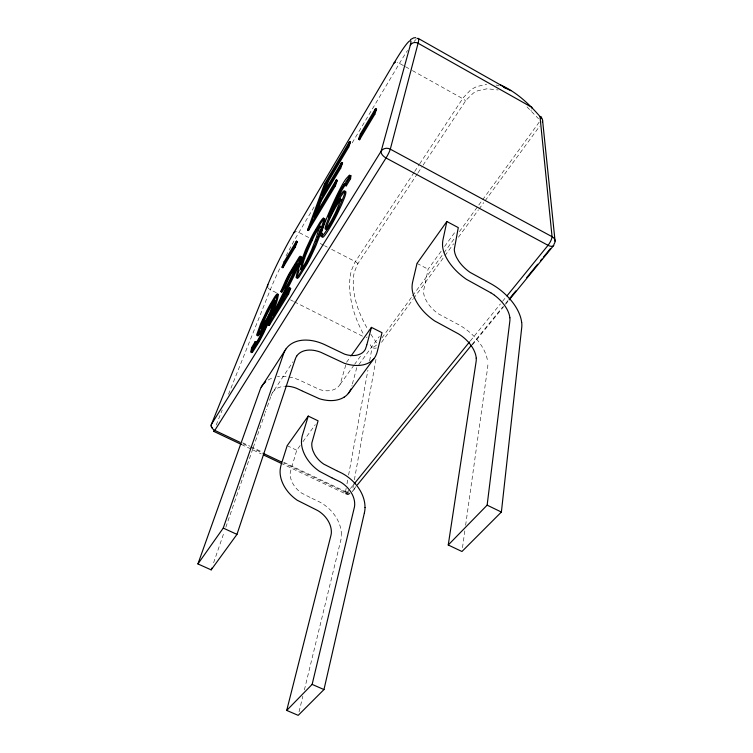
<?xml version="1.0" encoding="UTF-8"?>
<svg xmlns="http://www.w3.org/2000/svg" width="753" height="753" viewBox="0 0 753 753"><rect width="100%" height="100%" fill="white"/><g stroke="black" fill="none" stroke-linecap="round" stroke-linejoin="round"><path stroke-width="0.56" stroke-dasharray="3.77 2.82" d="M462.493 547.685L464.846 530.837M465.618 525.321L487.69 367.2A40.653 24.877 38.5 0 0 487.756 362.362M353.59 484.292L352.395 490.956A5.233 3.812 39.9 0 1 352.319 491.323M354.381 479.859L376.039 359.049M346.164 488.245L345.552 491.577A5.252 1.158 -64.9 0 0 346.775 492.97A5.233 3.812 39.9 0 0 350.032 493.45M346.982 483.812L347.792 479.407M348.601 475.03L367.916 370.203M369.629 360.894L372.067 347.67L368.782 342.671M441.136 251.238L428.099 269.207L423.553 290.987A24.237 14.288 37 0 0 423.628 292.813L423.77 293.839A26.242 15.465 37.1 0 0 425.558 299.308L427.497 302.772A26.487 15.597 37.1 0 0 433.05 309.445L434.067 310.396A25.047 14.768 37.1 0 0 438.519 313.907L458.351 324.534A40.295 24.661 38.5 0 1 460.723 325.88A42.94 26.317 38.5 0 1 465.175 328.779A40.474 24.764 38.5 0 1 487.69 362.344M299.054 711.83L302.857 696.214M304.372 689.946L340.827 540.099A33.96 25.95 40.1 0 0 341.42 535.421M352.385 383.992L356.828 367.436M352.028 385.376L351.943 385.724A63.854 43.42 33.3 0 1 351.839 386.082M345.787 365.036L340.215 384.049A22.336 15.154 34.7 0 1 339.368 385.48L338.812 386.176A24.2 16.415 34.6 0 1 335.17 389.056L332.289 390.167A24.416 16.566 34.6 0 1 325.437 390.722L324.289 390.6A23.089 15.672 34.7 0 1 319.583 389.546L300.635 380.66A37.161 26.299 34.5 0 0 298.32 379.663A39.589 28.068 34.5 0 0 293.792 378.072A37.33 26.421 34.5 0 0 277.415 376.735M300.174 445.503L296.738 450.247L290.3 472.14A20.378 15.098 37.7 0 0 290.178 473.929L290.206 474.917A22.072 16.34 37.8 0 0 291.27 480.094L292.691 483.285A22.27 16.491 37.8 0 0 297.068 489.252L297.896 490.081A21.056 15.606 37.8 0 0 301.595 493.074L311.704 498.232M270.741 396.775L266.27 409.773M213.617 562.755L224.3 531.712M225.834 527.26L252.782 448.957M253.281 447.508L264.868 413.83M265.338 412.475L265.8 411.119M271.061 395.833L271.249 395.306A25.404 17.987 34.5 0 1 272.633 392.511L293.002 361.798M216.196 425.04L222.22 409.98M228.498 394.29L270.327 289.707A48.634 4.302 -63.1 0 1 280.427 267.164M314.095 206.915L298.913 232.451A48.634 4.302 -63.1 0 0 285.773 256.444M352.169 142.901L399.466 63.365A57.021 5.544 -62.1 0 1 407.571 50.413M417.426 173.698L357.411 264.425L354.258 272.492A34.393 23.748 77.6 0 0 353.383 278.064C352.169 296.447 359.068 314.443 368.226 330.068M414.075 172.399L354.851 262.392L351.472 270.308A39.175 26.157 80.9 0 0 349.919 278.412C348.168 298.075 354.475 317.71 363.831 334.793M414.696 171.458L419.054 164.841M419.685 163.881L463.302 97.645L470.136 90.473A45.406 33.443 -89.6 0 1 477.214 86.444L486.664 84.383M418.047 172.757L421.793 167.091M423.064 165.171L466.135 100.093L473.223 93.184A39.815 30.346 87.6 0 1 478.221 90.605L487.172 88.769L498.138 89.955M346.549 362.315L350.587 356.649M360.471 356.169L354.654 364.273M354.014 365.149L339.848 384.736M302.932 441.71L315.319 424.636M358.87 364.621L379.296 336.469M444.562 246.513L455.537 231.387M381.978 337.833L411.995 296.654M412.644 295.76L443.235 253.808M443.894 252.895L454.614 238.193M459.386 231.651L481.929 200.722M482.598 199.809L539.656 121.534M381.526 342.342L412.945 299.393M413.595 298.508L444.27 256.566M444.938 255.653L453.645 243.756M458.426 237.223L478.4 209.927M479.068 209.014L483.774 202.585M485.148 200.703L539.675 126.175M349.646 489.431L346.775 492.97L283.627 463.029M350.371 488.546L353.242 485.007M470.296 340.977L500.397 303.939M502.533 301.313L505.47 297.708M356 486.542L352.395 490.956A5.215 3.031 10.5 0 1 351.905 491.38M472.225 344.281L502.759 306.904M505.602 303.421L508.454 299.939M352.545 491.464L355.482 487.869M472.347 344.93L504.783 305.266M505.527 304.353L508.482 300.739M350.117 493.742L348.319 494.297L345.42 493.77L280.822 463.161M345.373 492.302L349.467 492.161M496.011 85.042L499.277 85.823M311.921 498.326L318.613 501.489A33.659 25.715 40.1 0 1 320.637 502.571A35.862 27.437 40.1 0 1 324.411 504.962A33.81 25.828 40.1 0 1 341.373 535.402M242.626 442.745L249.883 446.19M250.918 446.68L261.244 451.584M283.843 462.304L345.552 491.577A5.215 3.031 10.5 0 0 348.441 492.189M243.163 443.837L248.386 446.313M250.467 447.301L261.912 452.722M241.459 444.496L261.235 453.871M287.166 445.672L296.738 450.247M276.379 292.757L270.327 289.707A4.753 3.341 22 0 1 268.303 288.079M290.432 299.845L293.435 301.36M294.432 301.859L363.567 336.713M308.692 237.506L298.913 232.451A4.744 2.88 31.3 0 0 296.456 231.708M320.204 243.464L323.743 245.29M324.628 245.751L327.273 247.116M331.678 249.394L355.341 261.63A4.678 2.833 33.6 0 1 357.854 263.738M417.011 263.409L428.099 269.207M403.457 65.596L399.466 63.365A5.422 2.579 32.5 0 0 397.217 62.443M405.453 66.706L411.43 70.038M412.418 70.594L462.643 98.605A5.337 2.523 34.2 0 1 465.552 100.968M526.968 106.86L538.546 118.748M370.815 334.172L377.394 344.13A4.669 1.497 -33.4 0 1 372.067 347.67A4.669 3.153 10.4 0 0 376.434 347.98M414.103 41.509A57.021 5.544 -62.1 0 1 415.995 39.514M531.326 109.947A5.779 2.494 -44.5 0 1 530.874 110.719M367.248 336.977A4.65 1.534 -33.4 0 1 366.146 337.485M268.181 380.039A37.33 26.421 34.5 0 1 274.045 377.479M272.595 392.482A25.047 17.724 34.5 0 1 284.502 386.261M348.319 494.297L345.42 493.77L348.319 494.297"/><path stroke-width="1.13" d="M476.216 358.193A27.55 16.858 38.5 0 1 476.122 361.478L448.242 545.003L461.956 551.497L501.385 512.049L521.773 327.066A42.215 24.341 38.3 0 0 521.688 322.228M448.242 545.003L487.144 505.159L509.856 321.023A28.605 16.491 38.2 0 0 509.847 317.747M346.474 184.852C345.213 188.25 346.041 182.085 344.601 184.033A12.321 1.252 -62.7 0 0 343.17 185.935L342.097 187.61A14.627 1.487 -62.7 0 0 337.815 195.234A17.743 1.807 -62.7 0 0 336.911 197.041L328.468 217.099L329.522 217.655L333.965 208.685M341.486 200.194L341.194 201.531M320.75 227.575L320.599 226.276M521.622 322.199A42.027 24.228 38.3 0 0 497.724 288.041A44.587 25.753 38.3 0 0 493.102 285.029A41.839 24.124 38.3 0 0 490.664 283.617L470.201 272.454A25.969 14.401 37 0 1 465.57 268.821L464.507 267.842A27.456 15.211 37 0 1 458.671 261.027L456.591 257.517A27.212 15.079 37 0 1 454.624 252.02L454.445 250.994A25.122 13.931 36.9 0 1 454.313 249.168L458.285 227.604L446.858 221.514L443.084 239.285A71.149 39.137 37.8 0 0 442.632 242.071L442.51 244.621A38.855 21.555 36.9 0 0 444.317 253.309L445.014 254.994A40.615 22.515 37 0 0 454.426 268.953A39.212 21.752 37 0 0 459.377 273.81L461.081 275.269A42.243 23.39 37 0 0 466.436 279.335L490.796 292.785M364.377 512.868L364.518 512.209A35.043 25.913 39.7 0 0 365.045 507.484M336.751 470.729L323.734 464.102A21.705 15.549 37.7 0 1 319.912 461.024L319.056 460.177A22.948 16.434 37.7 0 1 314.49 454.087L312.994 450.84A22.75 16.284 37.7 0 1 311.827 445.607L311.789 444.609A20.999 15.051 37.6 0 1 311.883 442.811L318.077 420.842L308.25 416.08L287.166 445.672L281.443 463.81A57.755 42.488 39.3 0 0 280.671 466.625L280.238 469.157A31.513 23.352 37.8 0 0 280.756 477.496L281.161 479.068A32.944 24.397 37.8 0 0 287.834 491.596A31.795 23.569 37.8 0 0 291.656 495.738L293.002 496.961A34.271 25.357 37.8 0 0 297.294 500.284L317.493 510.449A21.46 16.387 40.1 0 1 320.467 512.388A22.684 17.328 40.1 0 1 331.358 532.484A23.014 17.583 40.1 0 1 330.878 535.647L286.724 710.418L298.197 715.35L323.969 689.56L364.33 513.085M286.724 710.418L312.137 684.392L354.305 507.56A23.748 17.564 39.7 0 0 354.701 504.35A23.409 17.31 39.7 0 0 343.293 483.906A22.138 16.359 39.7 0 0 340.224 481.892L335.245 479.435M366.899 344.592L371.445 327.367L382.016 332.713L377.432 350.973A66.019 42.968 33.5 0 1 376.622 353.703L375.672 355.934A35.702 23.192 34.8 0 1 370.853 361.544L369.685 362.325A37.339 24.247 34.7 0 1 357.308 365.487A36.04 23.409 34.8 0 1 351.792 365.083L349.966 364.772A38.845 25.197 34.7 0 1 344.45 363.332L321.173 352.46A24.529 16.622 34.5 0 0 317.465 351.171A25.931 17.592 34.6 0 0 296.663 356.103M322.576 233.232C319.724 245.967 331.311 225.156 332.685 222.709A22.976 2.419 -62.8 0 0 335.8 216.902A22.308 2.353 -62.8 0 0 337.306 213.927L341.448 205.032A29.744 3.116 -62.8 0 0 343.142 200.995C347.848 190.453 346.418 186.838 339.584 198.717M366.805 344.959L365.459 349.044A23.089 14.985 34.8 0 1 364.621 350.456L364.085 351.152A25.018 16.237 34.7 0 1 360.433 353.966L357.515 355.03A25.244 16.387 34.7 0 1 350.54 355.435L349.373 355.294A23.87 15.502 34.8 0 1 344.554 354.136L325.051 344.808A38.478 26.101 34.6 0 0 322.67 343.754A40.991 27.852 34.6 0 0 318.011 342.06A38.648 26.214 34.6 0 0 285.971 349.025M346.267 185.953L350.569 178.696L350.917 175.778M345.203 185.398L349.496 178.122L349.853 175.214A19.54 1.986 -62.7 0 0 349.034 175.524A19.606 1.995 -62.7 0 0 347.51 177.313C339.951 182.574 303.017 270.656 331.584 222.135A22.985 2.4 -62.8 0 0 334.699 216.318A22.317 2.334 -62.8 0 0 336.196 213.344L340.347 204.449A29.744 3.087 -62.8 0 0 342.05 200.411C347.641 187.582 344.074 188.005 337.928 199.14A22.948 2.381 -62.8 0 0 335.48 203.376L328.468 217.099M320.1 230.032L320.317 229.298M308.25 416.08L302.715 434.265A59.525 42.337 39 0 0 301.972 437.088L301.577 439.639A32.483 23.277 37.6 0 0 302.235 448.063L302.668 449.645A33.951 24.312 37.7 0 0 309.681 462.398A32.774 23.484 37.6 0 0 313.643 466.644L315.036 467.895A35.316 25.263 37.7 0 0 319.47 471.312L331.885 477.835M319.856 230.851L319.253 232.733M299.063 270.186C298.969 271.965 295.675 277.81 298.019 278.017A19.794 2.024 -63.1 0 0 299.157 276.793L307.12 263.955A19.051 1.958 -63 0 0 309.615 259.23A21.131 2.165 -63 0 0 310.829 256.801L315.083 247.596A38.064 3.85 -63.1 0 0 316.185 245.017L321.154 232.15A128.782 12.349 -63.4 0 0 322.039 229.599L324.392 222.05A47.241 4.706 -63.1 0 0 324.778 219.942L324.797 219.424A31.438 3.134 -63 0 0 324.703 218.85M262.562 322.049L257.827 334.84A20.651 1.948 -63.4 0 0 257.931 335.96L259.917 334.087L263.672 328.101A18.881 1.779 -63.4 0 0 265.357 325.098L268.821 318.434A19.098 1.807 -63.4 0 0 270.92 314.067L269.932 313.577A19.107 1.788 -63.4 0 1 267.833 317.945L264.359 324.609A18.891 1.77 -63.4 0 1 262.684 327.611L258.928 333.598L256.961 335.48A20.66 1.93 -63.4 0 1 256.848 334.36L260.82 323.385L267.108 310.114A19.954 1.854 -63.4 0 1 269.941 304.814L274.497 297.219A21.856 2.033 -63.4 0 1 275.937 295.204L276.699 294.329A21.639 2.014 -63.4 0 1 277.481 293.811C275.447 306.81 268.332 319.658 262.995 331.941A21.875 2.08 -63.5 0 1 260.5 336.845A21.573 2.043 -63.5 0 1 258.063 341.363L251.831 351.274A17.63 1.675 -63.5 0 1 250.683 352.103L251.681 347.538L255.173 341.646L256.161 342.135L255.606 345.175A10.081 0.969 -63.5 0 0 256.425 344.356L257.084 343.424M255.173 341.646L254.618 344.686A10.09 0.96 -63.5 0 0 255.427 343.867L256.688 341.994M295.101 359.623L295.336 358.917A26.308 17.846 34.6 0 1 296.701 356.131M259.361 391.748L197.926 563.922L211.16 569.87L236.969 534.376L294.912 360.188M255.286 343.603L252.669 348.018L251.681 352.592A17.63 1.694 -63.5 0 0 252.829 351.764L259.07 341.862A21.564 2.071 -63.5 0 0 261.517 337.344A21.875 2.099 -63.5 0 0 264.002 332.44C269.339 320.157 276.455 307.299 278.441 294.291A21.639 2.033 -63.4 0 0 277.669 294.818L276.897 295.694A21.856 2.061 -63.4 0 0 275.457 297.699L271.824 303.647M374.825 114.258L376.556 109.11L375.559 108.564L360.367 134.015L358.569 139.23L359.548 139.757L374.825 114.258L373.827 113.712L375.559 108.564M318.5 234.945L318.896 233.797M283.467 354.098L283.834 353.053A38.817 26.336 34.6 0 1 285.914 348.987M359.548 139.757L361.346 134.542L360.367 134.015M211.16 569.87L211.781 568.082M197.926 563.922L223.246 528.088L283.194 354.889M317.615 237.496L318.077 236.178M329.522 217.655L330.972 213.654M259.569 391.165L260.096 389.715A37.49 26.543 34.5 0 1 262.195 385.63A37.33 26.421 34.5 0 1 265.724 381.818M307.563 230.004L334.388 185.351L336.327 179.873L337.306 180.391L335.367 185.869L308.504 230.493L307.563 230.004L324.505 183.93L349.58 141.573L350.503 142.072L348.743 147.033L328.11 181.765L323.065 195.611L322.143 195.131L327.207 181.294L328.11 181.765M342.577 162.921L320.213 200.411L314.283 216.638L315.225 217.137L321.145 200.891L340.723 168.126L342.577 162.921L341.636 162.413L322.143 195.131M320.345 226.399L319.63 227.124A12.217 1.224 -62.9 0 0 318.641 228.479L317.719 229.91A14.994 1.497 -63 0 0 316.702 231.585L315.695 233.355A11.869 1.186 -62.9 0 0 314.001 236.498C309.191 247.116 302.8 259.653 301.642 270.393M341.636 162.413L339.772 167.618L340.723 168.126M349.58 141.573L347.82 146.534L348.743 147.033M303.685 258.015L300.183 269.847L301.266 269.226A12.396 1.261 -63.1 0 0 302.508 267.531L304.513 264.275A12.359 1.252 -63.1 0 0 306.339 260.98L311.516 250.128L316.571 236.96L319.761 225.768L318.604 226.597A12.217 1.205 -62.9 0 0 317.625 227.952L316.702 229.383A14.994 1.487 -63 0 0 315.686 231.058L314.679 232.828A11.869 1.177 -63 0 0 312.984 235.971L304.174 256.669L303.685 258.015L304.711 258.543M323.743 218.182A20.18 1.995 -62.9 0 0 319.686 222.747L313.869 232.63A18.59 1.835 -63 0 0 311.526 237.091A20.557 2.033 -63 0 0 310.387 239.369L306.358 248.038A38.271 3.831 -62.9 0 0 305.294 250.495L297.011 272.906L296.145 277.302L297.35 278.262M268.219 324.835L287.571 293.454L289.623 287.834L290.658 288.361L288.625 293.981L269.235 325.343L268.219 324.835A17.037 1.685 -63.4 0 1 270.12 320.147A35.259 3.539 -63.3 0 1 275.033 309.568L291.816 275.767L296.437 265.018A11.041 1.064 -63.2 0 0 296.644 263.766L296.503 263.654A13.658 1.308 -63.2 0 0 296.334 263.71A12.829 1.233 -63.2 0 0 295.308 264.821L290.15 273.339A12.754 1.224 -63.2 0 0 288.587 276.313A13.008 1.252 -63.2 0 0 287.975 277.537A12.528 1.205 -63.2 0 0 286.535 280.549L283.956 286.714L280.803 291.58L281.791 292.079L284.945 287.213L287.524 281.048A12.519 1.214 -63.2 0 1 288.964 278.036A12.999 1.261 -63.2 0 1 289.576 276.812A12.754 1.233 -63.2 0 1 291.129 273.838L296.296 265.329A12.829 1.242 -63.2 0 1 297.096 264.397M308.504 230.493L325.4 184.41L350.503 142.072M301.351 263.635L303.836 257.065M316.185 241.468L316.655 240.179M270.591 314.989L270.553 315.093A43.467 4.066 -63.5 0 1 267.484 322.755A50.423 4.697 -63.6 0 1 266.835 324.298L264.811 328.892M269.574 314.547L269.555 314.594A43.476 4.029 -63.5 0 1 266.487 322.265A50.432 4.65 -63.6 0 1 265.837 323.799L263.258 329.616M296.409 241.158L294.367 246.598L295.27 247.069L282.912 267.701L282.017 267.24L284.097 261.78L296.409 241.158L297.313 241.628L295.27 247.069M282.912 267.701L284.992 262.232L284.097 261.78M331.546 212.139L337.956 197.597A17.733 1.826 -62.7 0 1 338.859 195.789A14.627 1.506 -62.7 0 1 343.152 188.165L344.225 186.49A12.321 1.261 -62.7 0 1 345.655 184.589L345.956 184.297M314.34 246.335L310.904 254.467M280.803 291.58L285.321 281.198A18.514 1.77 -63.2 0 1 287.053 277.65A19.484 1.864 -63.2 0 1 288.879 274.111L299.082 257.244A19.333 1.864 -63.2 0 1 300.136 256.218L300.607 256.359A18.251 1.751 -63.2 0 1 300.485 257.62L299.939 259.456A22.665 2.174 -63.2 0 1 299.525 260.642A21.893 2.099 -63.2 0 1 297.115 266.543A22.421 2.155 -63.2 0 1 296.475 267.964L293.181 274.996A49.096 4.612 -63.2 0 1 292.155 277.095L277.989 305.426A31.673 3.191 -63.3 0 0 275.014 311.563L276.04 312.071M281.791 292.079L286.3 281.697A18.514 1.788 -63.2 0 1 288.032 278.149M304.193 256.171L305.953 251.85M410.319 45.18A51.355 4.753 -62.2 0 0 393.941 63.243L293.689 232.997A43.796 3.69 -63.1 0 0 267.861 284.709L211.433 424.334A5.365 3.266 20.8 0 0 212.111 427.685M328.308 216.873L330.341 211.904M338.916 207.884L339.179 207.235M350.86 389.019L350.098 390.703A34.544 23.437 34.7 0 1 345.251 396.389L344.083 397.179M338.643 208.553L337.438 211.292A15.662 1.647 -62.8 0 1 336.44 213.447M330.755 210.915L340.733 190.556M264.623 329.306L264.256 330.106M263.39 320.204L266.12 314.434M310.104 256.171L310.5 255.333M276.031 310.085L278.808 304.447M335.725 214.916L336.083 214.181M309.314 257.78L309.709 256.98M279.259 303.534L293.199 275.494L297.444 265.536A11.041 1.073 -63.2 0 0 297.642 264.275L297.557 264.171A13.658 1.327 -63.2 0 0 297.322 264.228M279.241 305.473L293.171 277.612A49.086 4.659 -63.2 0 0 294.197 275.513L297.491 268.482A22.411 2.174 -63.2 0 0 298.132 267.051A21.893 2.127 -63.2 0 0 300.541 261.14A22.665 2.203 -63.2 0 0 300.946 259.973L301.482 258.138A18.241 1.77 -63.2 0 0 301.614 256.867L301.134 256.726A19.333 1.873 -63.2 0 0 300.071 257.752L289.858 274.61A19.474 1.883 -63.2 0 0 288.484 277.255M335.01 216.346L335.367 215.64M308.928 258.571L307.403 261.526A12.359 1.271 -63.1 0 1 305.577 264.821L304.871 266.016M334.294 217.739L334.652 217.052M335.264 206.247L336.544 203.931M265.931 322.529L266.543 321.456A12.5 1.177 -63.4 0 0 268.397 317.992L269.659 315.479A13.008 1.233 -63.4 0 0 270.882 312.909L275.287 301.162A13.789 1.299 -63.4 0 0 275.221 300.833A14.636 1.374 -63.4 0 0 275.005 300.805L274.666 301.059A12.02 1.129 -63.4 0 0 273.621 302.395L271.184 306.358A12.679 1.195 -63.4 0 0 269.31 309.794L268.002 312.354A16.585 1.562 -63.4 0 0 267.334 313.719A15.531 1.468 -63.4 0 0 265.423 317.757L261.715 327.433A13.761 1.299 -63.4 0 0 261.715 328.317M341.994 188.325L342.841 186.857M318.133 227.434L314.876 233.157A18.59 1.854 -63 0 0 312.533 237.609A20.547 2.052 -63 0 0 311.394 239.896L307.365 248.556A38.262 3.869 -62.9 0 0 306.302 251.013M255.502 343.236L256.161 342.135M282.017 267.24L297.313 241.628M358.569 139.23L373.827 113.712M374.213 113.025L376.556 109.11M265.037 324.063L265.329 323.564M314.283 216.638L336.327 179.873M315.225 217.137L337.306 180.391M343.274 186.123L344.573 183.958M318.557 226.728L320.703 223.274A20.18 2.014 -62.9 0 1 324.769 218.718M275.014 311.563L289.623 287.834M278.732 307.704L279.636 306.236M283.269 300.343L284.192 298.856M286.949 294.376L288.804 291.373M289.726 289.867L290.658 288.361M304.532 266.581L303.572 268.077A12.387 1.271 -63.1 0 1 302.537 269.508M345.505 182.433L348.554 177.868A19.606 2.014 -62.7 0 1 350.907 175.778M257.272 343.133L257.686 342.483A14.128 1.355 -63.5 0 0 260.914 336.855M261.187 387.296L284.907 350.644M351.256 355.698L371.445 327.367M446.858 221.514L417.011 263.409L412.776 281.387A68.645 40.144 38 0 0 412.249 284.192L412.06 286.761A37.481 22.101 37 0 0 413.595 295.43L414.225 297.096A39.184 23.079 37.1 0 0 423.092 310.838A37.819 22.308 37.1 0 0 427.817 315.563L429.455 316.985A40.747 23.983 37.1 0 0 434.613 320.91L458.201 333.72A25.687 15.7 38.5 0 1 461.74 336.073A27.155 16.613 38.5 0 1 476.263 358.212M348.262 393.527L373.855 358.739M353.957 484.123L469.59 341.843M506.938 295.901L548.043 245.318A6.683 1.854 -60.7 0 0 552.053 236.687L539.995 116.508C528.86 103.716 516.276 91.875 500.547 84.976L418.414 38.516M357.44 484.781L471.482 345.194M509.188 299.035L515.805 290.94M526.761 277.528L537.604 264.256M540.466 260.754L541.887 259.013M543.308 257.272L550.434 248.546M509.226 299.835L553.615 245.534M302.32 269.762L301.784 270.289M410.47 39.608L413.632 37.885L415.788 37.65M296.296 277.725L296.964 277.481A19.794 2.005 -63.1 0 0 298.094 276.257L306.057 263.409A19.051 1.939 -63.1 0 0 308.542 258.684A21.131 2.146 -63.1 0 0 309.756 256.255L314.02 247.05A38.064 3.812 -63.1 0 0 315.121 244.461L320.1 231.604A128.81 12.236 -63.4 0 0 320.994 229.053L323.357 221.514A47.251 4.659 -63.1 0 0 323.743 219.405L323.771 218.888A31.438 3.106 -63 0 0 323.677 218.314M503.588 87.244L510.863 90.652M312.137 684.392L323.969 689.56M223.246 528.088L236.969 534.376M332.111 477.939L334.803 479.228M240.028 442.35L214.803 430.387A5.384 0.518 -64 0 1 214.078 430.405M262.948 453.221L281.575 462.05M213.861 431.422L241.459 444.496M263.296 454.85L280.822 463.161M337.193 470.936L341.222 472.865A34.732 25.687 39.7 0 1 343.302 473.985A37.001 27.4 39.8 0 1 347.18 476.461A34.883 25.8 39.7 0 1 364.989 507.466M487.144 505.159L501.385 512.049M302.339 391.033L319.3 398.704A37.575 25.47 34.6 0 0 324.684 400.022L326.463 400.295A34.864 23.663 34.7 0 0 331.875 400.587A36.125 24.51 34.6 0 0 344.083 397.179M251.681 347.538L252.669 348.018M301.859 390.798L296.682 388.36A23.691 16.754 34.4 0 0 293.077 387.155A25.047 17.724 34.5 0 0 285.726 386.204M283.956 286.714L284.945 287.213M287.571 293.454L288.625 293.981M299.976 264.087L301.002 264.614M310.942 240.103L311.958 240.621M320.213 200.411L321.145 200.891M337.815 195.243L338.859 195.789M334.388 185.351L335.367 185.869M324.505 183.93L325.4 184.41M349.496 178.122L350.569 178.696M500.547 84.976L505.715 88.11M261.715 328.317L262.035 328.27A12.867 1.214 -63.4 0 0 262.966 327.235L264.152 325.475A17.498 1.647 -63.4 0 0 264.736 324.552M555.074 241.139L542.602 120.584M542.358 122.09A5.732 5.036 -13.3 0 0 539.995 116.508A5.808 2.447 -44.3 0 1 541.266 118.692M416.993 38.714A57.021 5.544 -62.1 0 1 418.084 43.26L390.308 149.169A6.89 0.828 -62.2 0 1 386.025 157.979L214.803 430.387A5.356 3.991 30.9 0 1 211.433 424.334L381.15 151.184L410.329 45.161A5.723 5.45 18.7 0 1 418.094 43.25L530.479 106.568A5.779 2.494 -44.5 0 1 531.9 108.084M393.941 63.243A5.422 2.579 32.5 0 1 395.513 62.254M267.701 286.997A4.753 3.341 22 0 1 267.861 284.719M293.689 232.997A4.744 2.88 31.3 0 1 295.28 231.773M268.059 310.594A19.954 1.873 -63.4 0 1 270.892 305.294M263.889 330.896A13.949 1.337 -63.5 0 1 261.329 336.045M263.258 329.607A13.949 1.327 -63.5 0 1 260.124 335.951A14.128 1.337 -63.5 0 1 256.698 341.956M269.245 325.343A17.037 1.704 -63.4 0 1 270.854 321.305M273.217 316.025A35.25 3.577 -63.3 0 1 276.05 310.076M276.342 311.422A31.664 3.228 -63.3 0 1 279.015 305.934M337.165 202.83A22.948 2.41 -62.8 0 1 338.991 199.696M340.704 199.714A13.827 1.45 -62.8 0 0 339.415 201.286L337.909 203.536A19.465 2.052 -62.8 0 0 336.855 205.258L335.433 207.677A14.938 1.562 -62.8 0 0 332.948 212.252L331.179 215.791A15.342 1.61 -62.8 0 0 329.296 219.848L327.583 224.046A23.701 2.494 -62.7 0 0 327.066 225.486A22.43 2.363 -62.7 0 0 326.209 229.091L326.322 229.561A15.455 1.628 -62.8 0 0 326.435 229.627M341.25 199.357A14.778 1.553 -62.8 0 1 341.476 199.479M333.946 218.426A13.479 1.421 -62.8 0 1 332.167 221.664L330.765 224.055A15.587 1.638 -62.8 0 1 327.48 228.865M327.207 229.157A15.455 1.628 -62.8 0 1 327.075 229.279M490.796 292.785A26.666 15.361 38.2 0 1 494.448 295.232M494.448 295.242A28.2 16.255 38.3 0 1 509.885 317.766M340.441 199.187L339.669 202.369A30.591 3.163 -62.8 0 1 339.057 204.129L336.346 210.718A15.662 1.638 -62.8 0 1 334.991 213.607L333.202 217.165A13.479 1.412 -62.8 0 1 331.075 221.09L329.673 223.481A15.587 1.628 -62.8 0 1 326.247 228.46A15.455 1.61 -62.8 0 1 325.249 228.997L325.136 228.526A22.439 2.344 -62.7 0 1 325.993 224.94A23.701 2.475 -62.7 0 1 326.51 223.49L328.223 219.292A15.342 1.591 -62.8 0 1 330.115 215.236L331.885 211.697A14.947 1.553 -62.8 0 1 334.37 207.113L335.782 204.694A19.465 2.033 -62.8 0 1 336.845 202.971L338.342 200.722A13.827 1.44 -62.8 0 1 339.631 199.14L339.791 198.999A15.192 1.581 -62.8 0 1 340.177 198.792A14.787 1.534 -62.8 0 1 340.394 198.914L340.441 199.187M274.318 300.673L269.903 312.42A13.017 1.214 -63.4 0 1 268.68 314.98L267.419 317.502A12.5 1.167 -63.4 0 1 265.555 320.966L264.049 323.574A17.498 1.628 -63.4 0 1 263.174 324.995L261.988 326.746A12.867 1.205 -63.4 0 1 261.056 327.781L260.736 327.837A13.77 1.29 -63.4 0 1 260.745 326.953L264.463 317.277A15.531 1.45 -63.4 0 1 266.374 313.239A16.585 1.553 -63.4 0 1 267.042 311.874L268.35 309.314A12.679 1.177 -63.4 0 1 270.223 305.878L272.652 301.906A12.02 1.12 -63.4 0 1 273.697 300.579L274.036 300.325A14.636 1.365 -63.4 0 1 274.252 300.343A13.799 1.28 -63.4 0 1 274.318 300.673M548.043 245.318L386.025 157.979A6.824 3.614 33 0 1 381.15 151.184A6.805 6.071 16 0 1 390.308 149.169L552.053 236.687A6.702 5.469 -7.7 0 1 554.001 244.188A6.617 3.407 38.1 0 1 548.043 245.318"/></g></svg>
